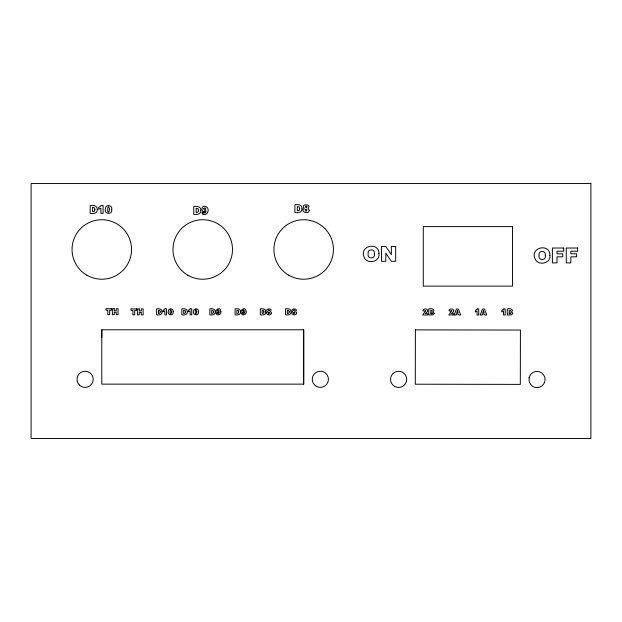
<?xml version="1.0" encoding="UTF-8"?>
<svg xmlns="http://www.w3.org/2000/svg" width="622" height="622" viewBox="0 0 622 622"><rect width="100%" height="100%" fill="white"/><g stroke="black" fill="none" stroke-linecap="round" stroke-linejoin="round"><path stroke-width="0.93" d="M101.79 329.8L101.79 384.132L303.684 384.132L303.684 329.8L101.79 329.8L101.79 337.575M202.826 213.952C207.717 216.985 210.399 207.888 205.734 206.535C200.027 204.529 201.365 214.559 205.921 210.959C206.481 212.234 204.49 214.186 204.016 212.296L201.886 212.561L202.826 213.952L202.733 212.452M303.684 329.8L303.684 384.132M202.733 211.985L202.733 213.875M415.387 329.878L415.294 384.202L520.311 384.388L520.412 330.057L415.387 329.878M109.596 209.536C106.906 219.138 107.287 199.639 109.596 209.536M171.524 311.879C169.456 319.257 169.752 304.259 171.524 311.879M196.762 311.879C194.694 319.257 194.989 304.259 196.762 311.879M374.366 253.69C375.789 259.195 366.988 259.421 368.146 253.9C366.918 248.637 375.369 248.396 374.366 253.69M378.961 253.753C380.19 262.087 366.941 264.599 364.127 257.298C358.777 245.674 379.148 241.219 378.961 253.753M545.292 255.284C546.722 260.789 537.913 261.015 539.072 255.487C537.851 250.223 546.303 249.982 545.292 255.284M549.895 255.347C551.123 263.674 537.867 266.185 535.052 258.884C529.703 247.268 550.081 242.805 549.895 255.347M111.735 209.451C112.753 215.484 103.33 213.984 105.46 208.456C105.429 203.946 112.901 205.003 111.735 209.451M173.173 311.809C173.958 316.45 166.704 315.292 168.344 311.039C168.321 307.579 174.074 308.388 173.173 311.809M198.41 311.809C199.195 316.45 191.941 315.292 193.582 311.039C193.559 307.579 199.304 308.388 198.41 311.809M94.894 209.528L94.505 211.223L92.569 211.62L92.569 207.39L94.497 207.841L94.894 209.528M160.219 311.863L159.916 313.169L158.431 313.472L158.431 310.222L159.908 310.572L160.219 311.863M185.457 311.863L185.154 313.169L183.669 313.472L183.669 310.222L185.146 310.572L185.457 311.863M198.48 210.454L198.084 212.149L196.155 212.545L196.155 208.316L198.076 208.767L198.48 210.454M213.47 311.863L213.167 313.169L211.682 313.472L211.682 310.222L213.159 310.572L213.47 311.863M220.864 311.816C221.603 314.67 217.031 316.279 216.091 313.488C217.35 312.99 219.325 315.043 219.193 312.26C211.138 314.157 220.375 303.653 220.864 311.816M238.708 311.863L238.405 313.169L236.92 313.472L236.92 310.222L238.397 310.572L238.708 311.863M246.102 311.816C246.841 314.67 242.261 316.279 241.328 313.488C242.58 312.99 244.563 315.043 244.43 312.26C236.376 314.157 245.604 303.653 246.102 311.816M263.938 311.863L263.635 313.169L262.15 313.472L262.15 310.222L263.627 310.572L263.938 311.863M289.176 311.863L288.872 313.169L287.387 313.472L287.387 310.222L288.865 310.572L289.176 311.863M299.617 208.658L299.229 210.353L297.293 210.749L297.293 206.52L299.221 206.978L299.617 208.658M97.296 209.482C97.794 213.463 92.997 213.96 90.182 213.369L90.182 205.641C93.036 205.011 97.701 205.555 97.296 209.482M162.062 311.832C162.451 314.895 158.758 315.276 156.589 314.825L156.589 308.877C158.781 308.395 162.373 308.815 162.062 311.832M187.3 311.832C187.689 314.895 183.995 315.276 181.826 314.825L181.826 308.877C184.019 308.395 187.611 308.815 187.3 311.832M200.883 210.407C201.38 214.388 196.575 214.885 193.761 214.302L193.761 206.566C196.614 205.936 201.279 206.481 200.883 210.407M215.313 311.832C215.702 314.895 212.009 315.276 209.839 314.825L209.839 308.877C212.04 308.395 215.624 308.815 215.313 311.832M240.551 311.832C240.939 314.895 237.246 315.276 235.077 314.825L235.077 308.877C237.27 308.395 240.862 308.815 240.551 311.832M265.781 311.832C266.169 314.895 262.476 315.276 260.307 314.825L260.307 308.877C262.5 308.395 266.092 308.815 265.781 311.832M291.018 311.832C291.407 314.895 287.714 315.276 285.545 314.825L285.545 308.877C287.737 308.395 291.329 308.815 291.018 311.832M302.02 208.611C302.517 212.592 297.72 213.089 294.906 212.506L294.906 204.77C297.759 204.14 302.424 204.692 302.02 208.611M529.081 377.741L529.252 381.924L531.491 385.461A8.094 8.094 0 0 0 543.791 383.867A8.094 8.094 0 0 0 540.09 372.034A8.094 8.094 0 0 0 529.081 377.741M271.347 313.084C271.153 316.855 263.837 314.126 267.476 311.63C263.86 308.053 273.882 307.976 270.383 311.63L271.347 313.084M296.577 313.084C296.391 316.855 289.075 314.126 292.713 311.63C289.09 308.053 299.12 307.976 295.621 311.63L296.577 313.084M309.251 210.244C308.994 215.142 299.485 211.597 304.22 208.347C299.516 203.705 312.547 203.604 308.007 208.347L309.251 210.244M434.234 313.309L433.137 314.841L428.737 314.996L428.737 309.048C430.447 307.563 436.146 309.748 432.99 311.832L434.234 313.309M512.769 313.309L511.681 314.841L507.272 314.996L507.272 309.048C508.983 307.563 514.689 309.748 511.525 311.832L512.769 313.309M203.829 208.494L204.381 210.306C207.072 210.975 205.291 205.936 203.829 208.494M217.583 310.362L218.011 311.754C220.079 312.267 218.711 308.395 217.583 310.362M242.821 310.362L243.249 311.754C245.317 312.267 243.948 308.395 242.821 310.362M427.718 310.681L427.4 311.723L425.176 313.651L427.757 313.651L427.757 314.996L422.797 314.996C423.279 313.504 427.967 308.823 424.577 310.984L422.921 310.844C422.944 308.325 427.571 308.209 427.718 310.681M453.78 310.681L453.461 311.723L451.245 313.651L453.827 313.651L453.827 314.996L448.866 314.996C449.348 313.504 454.037 308.823 450.639 310.984L448.983 310.844C449.014 308.325 453.64 308.209 453.78 310.681M268.191 312.648C268.65 316.155 270.819 310.743 268.191 312.648M305.145 209.676C305.744 214.232 308.566 207.196 305.145 209.676M293.421 312.648C293.887 316.155 296.056 310.743 293.421 312.648M269.575 310.471C268.098 312.757 268.113 308.139 269.575 310.471M306.949 206.846C305.029 209.816 305.052 203.814 306.949 206.846M294.812 310.471C293.335 312.757 293.351 308.139 294.812 310.471M432.158 310.806L430.587 311.381L430.587 310.254L432.158 310.806M510.693 310.806L509.13 311.381L509.13 310.254L510.693 310.806M432.391 313.099L431.932 313.682L430.587 313.721L430.587 312.516L432.391 313.099M510.926 313.099L510.468 313.682L509.13 313.721L509.13 312.516L510.926 313.099M456.369 314.017L456.082 314.996L454.2 314.996L456.439 309.048L458.445 309.048L460.677 314.996L458.756 314.996L458.453 314.017L456.369 314.017M482.392 314.017L482.104 314.996L480.223 314.996L482.462 309.048L484.468 309.048L486.707 314.996L484.779 314.996L484.484 314.017L482.392 314.017M457.419 310.588L456.766 312.734L458.072 312.734L457.419 310.588M483.442 310.588L482.796 312.734L484.103 312.734L483.442 310.588M101.293 205.509L98.641 207.577L98.641 209.342L100.904 208.214L100.904 213.369L103.073 213.369L103.073 205.509L101.293 205.509M165.141 308.776L163.104 310.37L163.104 311.723L164.838 310.86L164.838 314.825L166.509 314.825L166.509 308.776L165.141 308.776M190.379 308.776L188.334 310.37L188.334 311.723L190.075 310.86L190.075 314.825L191.747 314.825L191.747 308.776L190.379 308.776M477.393 308.947L475.348 310.541L475.348 311.902L477.082 311.031L477.082 314.996L478.761 314.996L478.761 308.947L477.393 308.947M503.836 308.947L501.791 310.541L501.791 311.902L503.532 311.031L503.532 314.996L505.204 314.996L505.204 308.947L503.836 308.947M590.9 183.544L31.1 183.544L31.1 438.456L590.9 438.456L590.9 183.544M512.536 226.61L423.279 226.61L423.279 286.112L512.536 286.112L512.536 226.61M385.757 246.429L381.465 246.429L381.465 261.302L385.788 261.302L385.788 253.138L391.362 261.302L395.693 261.302L395.693 246.429L391.362 246.429L391.362 254.662L385.757 246.429M563.75 248.022L552.39 248.022L552.39 262.896L557.001 262.896L557.001 256.816L562.77 256.816L562.77 253.815L557.001 253.815L557.001 251.218L563.75 251.218L563.75 248.022M577.613 248.022L566.245 248.022L566.245 262.896L570.864 262.896L570.864 256.816L576.625 256.816L576.625 253.815L570.864 253.815L570.864 251.218L577.613 251.218L577.613 248.022M111.532 308.73L105.942 308.73L105.942 310.199L107.816 310.199L107.816 314.678L109.659 314.678L109.659 310.199L111.532 310.199L111.532 308.73M114.207 308.73L112.372 308.73L112.372 314.678L114.207 314.678L114.207 312.275L116.221 312.275L116.221 314.678L118.063 314.678L118.063 308.73L116.221 308.73L116.221 310.813L114.207 310.813L114.207 308.73M136.583 308.901L130.993 308.901L130.993 310.37L132.875 310.37L132.875 314.856L134.71 314.856L134.71 310.37L136.583 310.37L136.583 308.901M139.266 308.901L137.423 308.901L137.423 314.856L139.266 314.856L139.266 312.446L141.272 312.446L141.272 314.856L143.122 314.856L143.122 308.901L141.272 308.901L141.272 310.984L139.266 310.984L139.266 308.901M79.406 385.034A8.094 8.094 0 0 0 92.942 381.403A8.094 8.094 0 0 0 83.037 371.49A8.094 8.094 0 0 0 79.406 385.034M316.295 386.316A8.094 8.094 0 0 0 328.432 379.311A8.094 8.094 0 0 0 316.295 372.298A8.094 8.094 0 0 0 316.295 386.316M394.558 386.355A8.094 8.094 0 0 0 406.71 379.366A8.094 8.094 0 0 0 394.581 372.337A8.094 8.094 0 0 0 394.558 386.355M288.802 275.243A29.755 29.755 0 0 0 333.431 249.476A29.755 29.755 0 0 0 288.802 223.71A29.755 29.755 0 0 0 288.802 275.243M86.917 275.243A29.755 29.755 0 0 0 131.537 249.476A29.755 29.755 0 0 0 86.917 223.71A29.755 29.755 0 0 0 86.917 275.243M187.86 275.243A29.755 29.755 0 0 0 232.488 249.476A29.755 29.755 0 0 0 187.86 223.71A29.755 29.755 0 0 0 187.86 275.243"/></g></svg>
